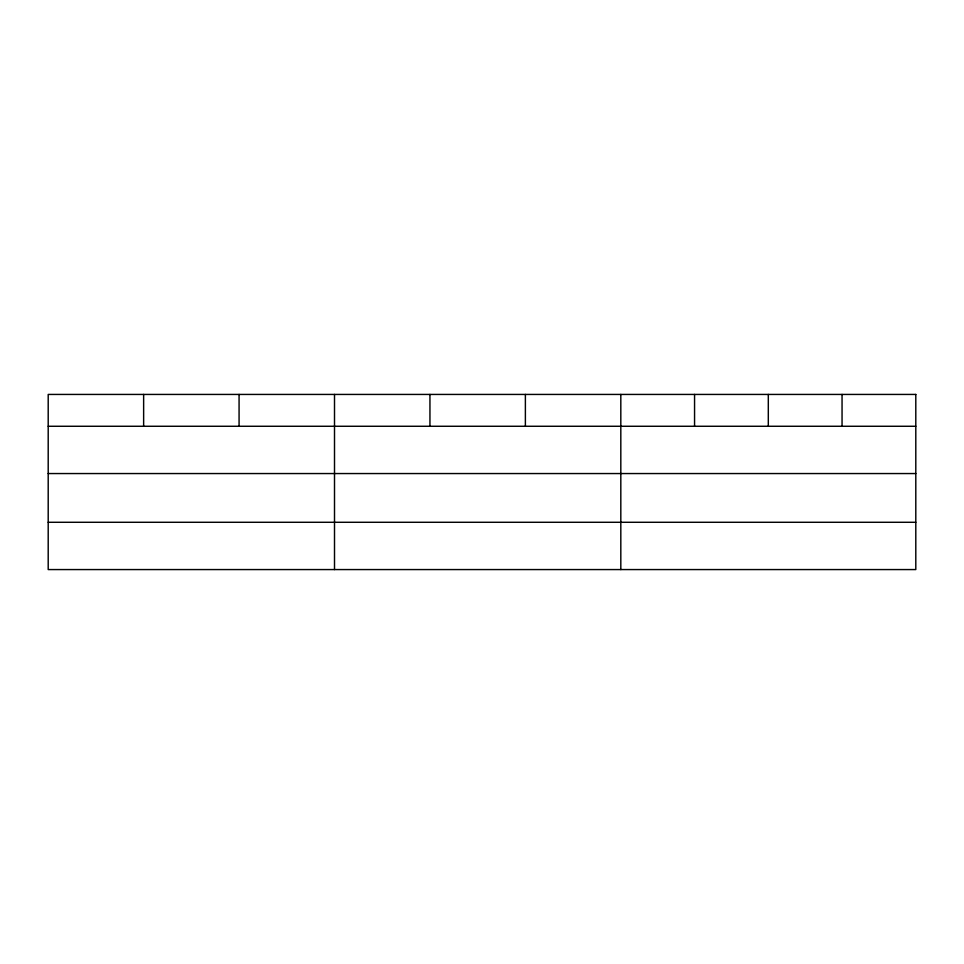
<?xml version="1.0" encoding="UTF-8"?>
<svg xmlns="http://www.w3.org/2000/svg" width="964" height="964" viewBox="0 0 964 964"><rect width="100%" height="100%" fill="white"/><g stroke="black" fill="none" stroke-linecap="round" stroke-linejoin="round"><path stroke-width="1.45" d="M48.2 426.269L915.8 426.269M48.2 473.553L915.8 473.553M48.2 522.283L915.8 522.283M842.054 394.433L842.054 426.269M768.308 394.433L768.308 426.269M694.562 394.433L694.562 426.269M620.816 394.433L620.816 569.567M525.38 394.433L525.38 426.269M429.944 394.433L429.944 426.269M334.508 394.433L334.508 569.567M239.072 394.433L239.072 426.269M143.636 394.433L143.636 426.269M915.8 394.433L48.2 394.433L48.2 569.567L915.8 569.567L915.8 394.433"/></g></svg>
